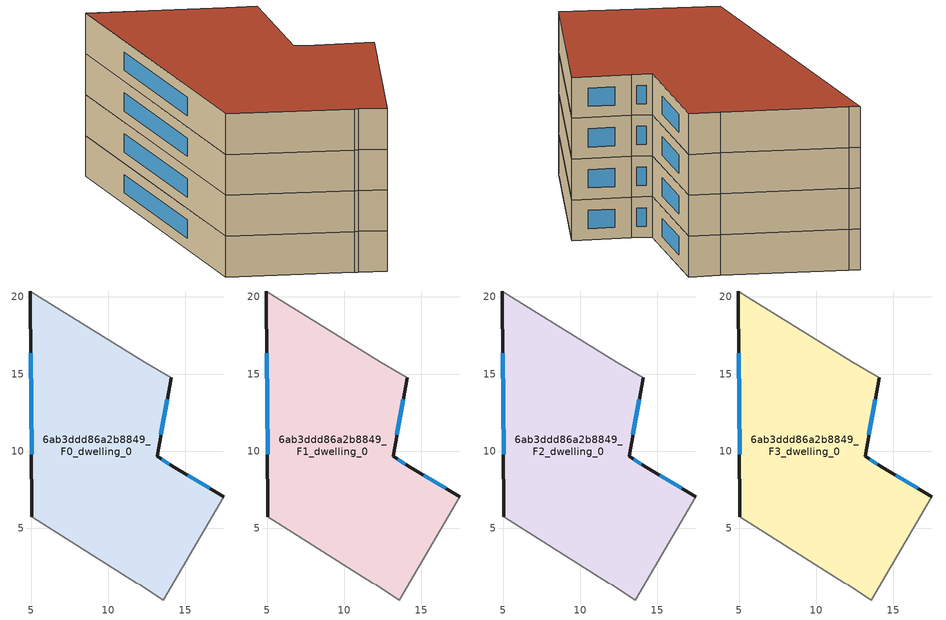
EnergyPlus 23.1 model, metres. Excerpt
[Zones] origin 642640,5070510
6ab3ddd86a2b8849_F0_dwelling_0
 floor ground (EU_floor_Construction): 14.06,14.77 13.16,9.67 14.26,8.97 17.46,7.07 13.56,0.36 12.06,1.36 11.86,1.46 5.06,5.77 4.96,20.38 5.56,19.98 12.36,15.77 z0
 wall outside (EU_wall_Construction): 17.46,7.07 14.26,8.97 13.16,9.67 14.06,14.77 / 4.96,20.38 5.06,5.77 z0:3
 wall adiabatic (EU_wall_Construction): 5.06,5.77 11.86,1.46 12.06,1.36 13.56,0.36 17.46,7.07 / 14.06,14.77 12.36,15.77 5.56,19.98 4.96,20.38 z0:3
 window (EU_Window_Construction): 13.96,9.16 13.47,9.48 / 16.58,7.59 15.14,8.44 / 4.99,16.36 5.03,9.79 / 13.41,11.07 13.82,13.37 z0.83:2.17
6ab3ddd86a2b8849_F1_dwelling_0
 floor to 6ab3ddd86a2b8849_F0_dwelling_0 (EU_floor_Construction): 14.06,14.77 13.16,9.67 14.26,8.97 17.46,7.07 13.56,0.36 12.06,1.36 11.86,1.46 5.06,5.77 4.96,20.38 5.56,19.98 12.36,15.77 z3
 wall outside (EU_wall_Construction): 17.46,7.07 14.26,8.97 13.16,9.67 14.06,14.77 / 4.96,20.38 5.06,5.77 z3:6
 wall adiabatic (EU_wall_Construction): 5.06,5.77 11.86,1.46 12.06,1.36 13.56,0.36 17.46,7.07 / 14.06,14.77 12.36,15.77 5.56,19.98 4.96,20.38 z3:6
 window (EU_Window_Construction): 13.96,9.16 13.47,9.48 / 16.58,7.59 15.14,8.44 / 4.99,16.36 5.03,9.79 / 13.41,11.07 13.82,13.37 z3.83:5.17
6ab3ddd86a2b8849_F2_dwelling_0
 floor to 6ab3ddd86a2b8849_F1_dwelling_0 (EU_floor_Construction): 14.06,14.77 13.16,9.67 14.26,8.97 17.46,7.07 13.56,0.36 12.06,1.36 11.86,1.46 5.06,5.77 4.96,20.38 5.56,19.98 12.36,15.77 z6
 wall outside (EU_wall_Construction): 17.46,7.07 14.26,8.97 13.16,9.67 14.06,14.77 / 4.96,20.38 5.06,5.77 z6:9
 wall adiabatic (EU_wall_Construction): 5.06,5.77 11.86,1.46 12.06,1.36 13.56,0.36 17.46,7.07 / 14.06,14.77 12.36,15.77 5.56,19.98 4.96,20.38 z6:9
 window (EU_Window_Construction): 13.96,9.16 13.47,9.48 / 16.58,7.59 15.14,8.44 / 4.99,16.36 5.03,9.79 / 13.41,11.07 13.82,13.37 z6.83:8.17
6ab3ddd86a2b8849_F3_dwelling_0
 floor to 6ab3ddd86a2b8849_F2_dwelling_0 (EU_floor_Construction): 14.06,14.77 13.16,9.67 14.26,8.97 17.46,7.07 13.56,0.36 12.06,1.36 11.86,1.46 5.06,5.77 4.96,20.38 5.56,19.98 12.36,15.77 z9
 wall outside (EU_wall_Construction): 17.46,7.07 14.26,8.97 13.16,9.67 14.06,14.77 / 4.96,20.38 5.06,5.77 z9:12
 wall adiabatic (EU_wall_Construction): 5.06,5.77 11.86,1.46 12.06,1.36 13.56,0.36 17.46,7.07 / 14.06,14.77 12.36,15.77 5.56,19.98 4.96,20.38 z9:12
 window (EU_Window_Construction): 13.96,9.16 13.47,9.48 / 16.58,7.59 15.14,8.44 / 4.99,16.36 5.03,9.79 / 13.41,11.07 13.82,13.37 z9.83:11.17
 roof outside (EU_roof_Construction): 13.56,0.36 17.46,7.07 14.26,8.97 13.16,9.67 14.06,14.77 12.36,15.77 5.56,19.98 4.96,20.38 5.06,5.77 11.86,1.46 12.06,1.36 z12
[Building]
EU S2 Campaign: North Axis=0; Terrain=City; Solar Distribution=FullExterior
[Site:Location]
Lyon-Bron: Latitude=45.75; Longitude=5; Time Zone=1; Elevation=198
[SizingPeriod:WeatherFileDays]
AnnualSizingPeriod: Begin Month=1; Begin Day of Month=1; End Month=12; End Day of Month=31; Day of Week for Start Day=Monday; Use Weather File Daylight Saving Period=No; Use Weather File Rain and Snow Indicators=No
[MATERIAL]
EU_InternalMass_Material: Roughness=MediumRough; Thickness=0.1; Conductivity=1; Density=1800; Specific Heat=900; Thermal Absorptance=0.9; Solar Absorptance=0.7; Visible Absorptance=0.7
[MATERIAL:NOMASS] Roughness=MediumRough; Thermal Absorptance=0.9; Solar Absorptance=0.7; Visible Absorptance=0.7
Name | Thermal Resistance
EU_wall_NoMass | 0.87146
EU_roof_NoMass | 0.842276
EU_floor_NoMass | 0.496999
[WINDOWMATERIAL:SIMPLEGLAZINGSYSTEM]
EU_Window_SimpleGlazing: UFactor=2.2525; Solar Heat Gain Coefficient=0.76; Visible Transmittance=0.76
[CONSTRUCTION]
EU_wall_Construction: EU_wall_NoMass
EU_roof_Construction: EU_roof_NoMass
EU_floor_Construction: EU_floor_NoMass
EU_InternalMass_Construction: EU_InternalMass_Material
EU_Window_Construction: EU_Window_SimpleGlazing
[ZONE] Type=1; Multiplier=1; Ceiling Height=autocalculate; Floor Area=autocalculate; Part of Total Floor Area=Yes
Name | Volume
6ab3ddd86a2b8849_F0_dwelling_0; 6ab3ddd86a2b8849_F1_dwelling_0; 6ab3ddd86a2b8849_F2_dwelling_0 | 428.024
6ab3ddd86a2b8849_F3_dwelling_0 | 1284.07
[INTERNALMASS] Construction=EU_InternalMass_Construction; Surface Area=142.675
Name | Zone or ZoneList
6ab3ddd86a2b8849_F0_dwelling_0_EU_InternalMass | 6ab3ddd86a2b8849_F0_dwelling_0
6ab3ddd86a2b8849_F1_dwelling_0_EU_InternalMass | 6ab3ddd86a2b8849_F1_dwelling_0
6ab3ddd86a2b8849_F2_dwelling_0_EU_InternalMass | 6ab3ddd86a2b8849_F2_dwelling_0
6ab3ddd86a2b8849_F3_dwelling_0_EU_InternalMass | 6ab3ddd86a2b8849_F3_dwelling_0
[OTHEREQUIPMENT] Fuel Type=Electricity; Design Level Calculation Method=Watts/Area; Power per Zone Floor Area=1; Fraction Latent=0; Fraction Radiant=0; Fraction Lost=0; Carbon Dioxide Generation Rate=0; EndUse Subcategory=EU_Step8_InternalGains
Name | Zone or ZoneList or Space or SpaceList | Schedule
EU_Step8_InternalGain_6ab3ddd86a2b8849_F0_dwelling_0_f000 | 6ab3ddd86a2b8849_F0_dwelling_0 | EU_Step8_GainSchedule_6ab3ddd86a2b8849_F0_dwelling_0_f000
EU_Step8_InternalGain_6ab3ddd86a2b8849_F1_dwelling_0_f000 | 6ab3ddd86a2b8849_F1_dwelling_0 | EU_Step8_GainSchedule_6ab3ddd86a2b8849_F1_dwelling_0_f000
EU_Step8_InternalGain_6ab3ddd86a2b8849_F2_dwelling_0_f000 | 6ab3ddd86a2b8849_F2_dwelling_0 | EU_Step8_GainSchedule_6ab3ddd86a2b8849_F2_dwelling_0_f000
EU_Step8_InternalGain_6ab3ddd86a2b8849_F3_dwelling_0_f000 | 6ab3ddd86a2b8849_F3_dwelling_0 | EU_Step8_GainSchedule_6ab3ddd86a2b8849_F3_dwelling_0_f000
[ZONEVENTILATION:DESIGNFLOWRATE] Schedule=EU_AlwaysOn; Design Flow Rate Calculation Method=AirChanges/Hour; Air Changes per Hour=0.425; Ventilation Type=Natural; Fan Pressure Rise=0; Fan Total Efficiency=1; Constant Term Coefficient=1; Temperature Term Coefficient=0; Velocity Term Coefficient=0; Velocity Squared Term Coefficient=0; Minimum Indoor Temperature=-100; Maximum Indoor Temperature=100; Delta Temperature=-100; Minimum Outdoor Temperature=-100; Maximum Outdoor Temperature=100; Maximum Wind Speed=40
Name | Zone or ZoneList or Space or SpaceList
EU_ConstantAir_6ab3ddd86a2b8849_F0_dwelling_0 | 6ab3ddd86a2b8849_F0_dwelling_0
EU_ConstantAir_6ab3ddd86a2b8849_F1_dwelling_0 | 6ab3ddd86a2b8849_F1_dwelling_0
EU_ConstantAir_6ab3ddd86a2b8849_F2_dwelling_0 | 6ab3ddd86a2b8849_F2_dwelling_0
EU_ConstantAir_6ab3ddd86a2b8849_F3_dwelling_0 | 6ab3ddd86a2b8849_F3_dwelling_0
[HVACTEMPLATE:THERMOSTAT] Constant Heating Setpoint=20; Constant Cooling Setpoint=50
EU_HeatOnly_6ab3ddd86a2b8849_F0_dwelling_0; EU_HeatOnly_6ab3ddd86a2b8849_F1_dwelling_0; EU_HeatOnly_6ab3ddd86a2b8849_F2_dwelling_0; EU_HeatOnly_6ab3ddd86a2b8849_F3_dwelling_0
[HVACTEMPLATE:ZONE:IDEALLOADSAIRSYSTEM] System Availability Schedule=EU_AlwaysOn; Maximum Heating Supply Air Temperature=50; Minimum Cooling Supply Air Temperature=13; Maximum Heating Supply Air Humidity Ratio=0.0156; Minimum Cooling Supply Air Humidity Ratio=0.0077; Heating Limit=NoLimit; Cooling Limit=NoLimit; Heating Availability Schedule=EU_AlwaysOn; Cooling Availability Schedule=EU_CoolingOff; Dehumidification Control Type=ConstantSensibleHeatRatio; Cooling Sensible Heat Ratio=0.7; Dehumidification Setpoint=60; Humidification Control Type=None; Humidification Setpoint=30; Outdoor Air Method=None; Outdoor Air Flow Rate per Person=0.00944; Outdoor Air Flow Rate per Zone Floor Area=0; Outdoor Air Flow Rate per Zone=0; Demand Controlled Ventilation Type=None; Outdoor Air Economizer Type=NoEconomizer; Heat Recovery Type=None; Sensible Heat Recovery Effectiveness=0.7; Latent Heat Recovery Effectiveness=0.65
Name | Template Thermostat
6ab3ddd86a2b8849_F0_dwelling_0 | EU_HeatOnly_6ab3ddd86a2b8849_F0_dwelling_0
6ab3ddd86a2b8849_F1_dwelling_0 | EU_HeatOnly_6ab3ddd86a2b8849_F1_dwelling_0
6ab3ddd86a2b8849_F2_dwelling_0 | EU_HeatOnly_6ab3ddd86a2b8849_F2_dwelling_0
6ab3ddd86a2b8849_F3_dwelling_0 | EU_HeatOnly_6ab3ddd86a2b8849_F3_dwelling_0
[SIZING:ZONE] Zone Cooling Design Supply Air Temperature Input Method=SupplyAirTemperature; Zone Cooling Design Supply Air Temperature=13; Zone Heating Design Supply Air Temperature Input Method=SupplyAirTemperature; Zone Heating Design Supply Air Temperature=50; Zone Cooling Design Supply Air Humidity Ratio=0.008; Zone Heating Design Supply Air Humidity Ratio=0.008; Cooling Design Air Flow Method=DesignDay; Cooling Design Air Flow Rate=0; Cooling Minimum Air Flow per Zone Floor Area=0.000762; Cooling Minimum Air Flow=0; Cooling Minimum Air Flow Fraction=0.2; Heating Design Air Flow Method=DesignDay; Heating Design Air Flow Rate=0; Heating Maximum Air Flow per Zone Floor Area=0.002032; Heating Maximum Air Flow=0.141576; Heating Maximum Air Flow Fraction=0.3; Account for Dedicated Outdoor Air System=No; Dedicated Outdoor Air System Control Strategy=NeutralSupplyAir; Dedicated Outdoor Air Low Setpoint Temperature for Design=autosize; Dedicated Outdoor Air High Setpoint Temperature for Design=autosize; Zone Load Sizing Method=Sensible Load Only No Latent Load; Zone Latent Cooling Design Supply Air Humidity Ratio Input Method=HumidityRatioDifference; Zone Cooling Design Supply Air Humidity Ratio Difference=0.005; Zone Latent Heating Design Supply Air Humidity Ratio Input Method=HumidityRatioDifference; Zone Humidification Design Supply Air Humidity Ratio Difference=0.005
6ab3ddd86a2b8849_F0_dwelling_0; 6ab3ddd86a2b8849_F1_dwelling_0; 6ab3ddd86a2b8849_F2_dwelling_0; 6ab3ddd86a2b8849_F3_dwelling_0
[SCHEDULE:CONSTANT]
Name | Hourly Value
EU_AlwaysOn | 1
EU_CoolingOff | 0
[SCHEDULE:FILE] Column Number=1; Rows to Skip at Top=0; Number of Hours of Data=8760; Column Separator=Comma; Interpolate to Timestep=No; Minutes per Item=60; Adjust Schedule for Daylight Savings=Yes
Name | File
EU_Step8_GainSchedule_6ab3ddd86a2b8849_F0_dwelling_0_f000 | ../../schedules/6ab3ddd86a2b8849/6ab3ddd86a2b8849_F0_dwelling_0_f000_gain.csv
EU_Step8_GainSchedule_6ab3ddd86a2b8849_F1_dwelling_0_f000 | ../../schedules/6ab3ddd86a2b8849/6ab3ddd86a2b8849_F1_dwelling_0_f000_gain.csv
EU_Step8_GainSchedule_6ab3ddd86a2b8849_F2_dwelling_0_f000 | ../../schedules/6ab3ddd86a2b8849/6ab3ddd86a2b8849_F2_dwelling_0_f000_gain.csv
EU_Step8_GainSchedule_6ab3ddd86a2b8849_F3_dwelling_0_f000 | ../../schedules/6ab3ddd86a2b8849/6ab3ddd86a2b8849_F3_dwelling_0_f000_gain.csv
